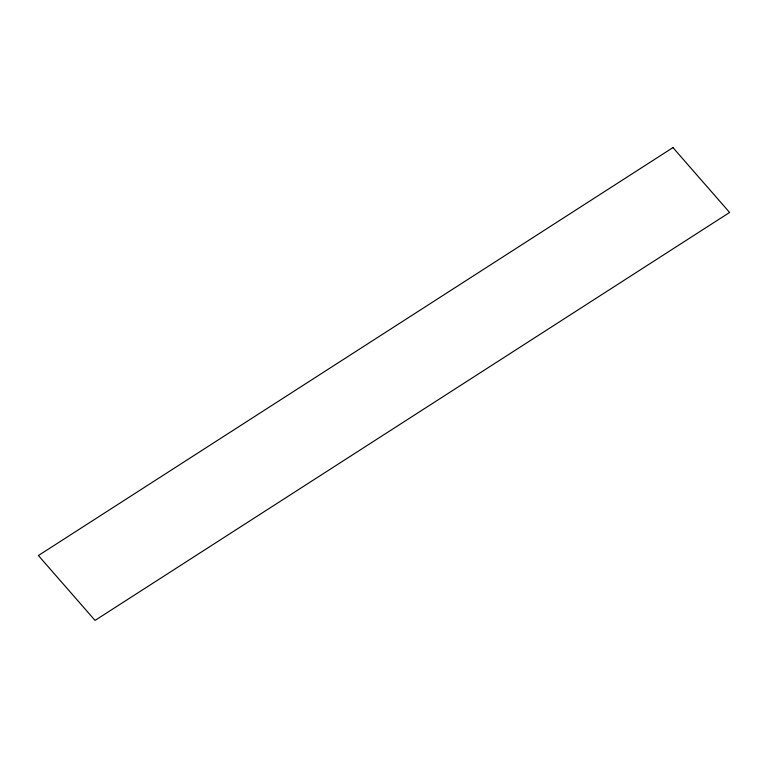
<?xml version="1.0" encoding="UTF-8"?>
<svg xmlns="http://www.w3.org/2000/svg" width="768" height="768" viewBox="0 0 768 768"><rect width="100%" height="100%" fill="white"/><g stroke="black" fill="none" stroke-linecap="round" stroke-linejoin="round"><path stroke-width="1.15" d="M672.96 147.59L38.4 555.533L95.04 620.41L729.6 212.467L672.96 147.59"/></g></svg>
